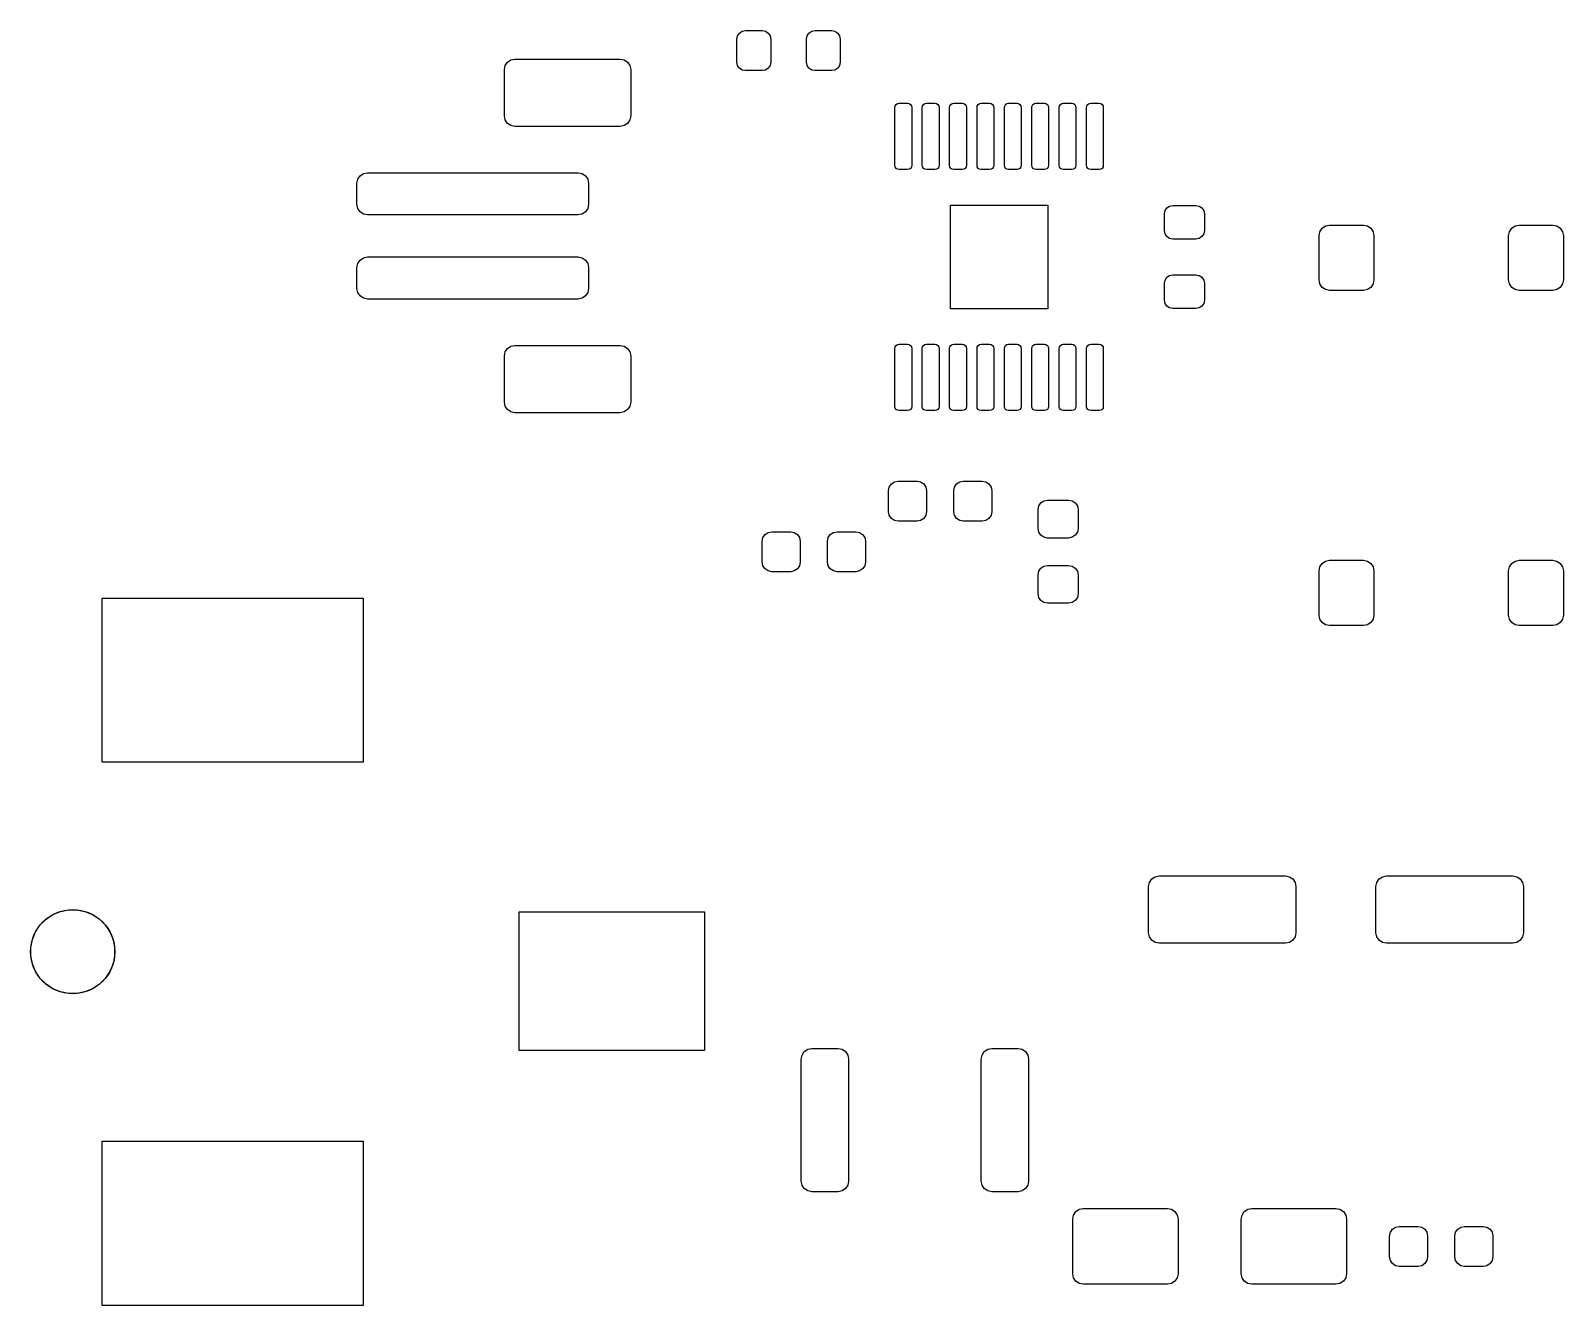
# Model space of a CAD drawing. Header units: millimetres. Extents: x 102 to 178.7, y -160.9 to -102.2.
# Drawn here: x 102 to 138.4, y -160.9 to -130.62 of the extents above; entities that cross this region are included whole.
import ezdxf

# ---------------------------------------------------------------- set-up
doc = ezdxf.new("R2010")
doc.units = ezdxf.units.MM
doc.layers.add('F.Mask', color=253, linetype='CONTINUOUS', true_color=0xa89984)

msp = doc.modelspace()

# ---------------------------------------------------------------- linework, layer by layer
at = {"layer": 'F.Mask', "linetype": 'CONTINUOUS'}
for p, q in [((118.833579, -130.683579), (118.898463, -130.640224)), ((118.898463, -130.640224), (118.975, -130.625)), ((118.975, -130.625), (119.375, -130.625)), ((119.375, -130.625), (119.451537, -130.640224)), ((119.451537, -130.640224), (119.516421, -130.683579)), ((120.483579, -130.683579), (120.548463, -130.640224)), ((120.548463, -130.640224), (120.625, -130.625)), ((120.625, -130.625), (121.025, -130.625)), ((121.025, -130.625), (121.101537, -130.640224)), ((121.101537, -130.640224), (121.166421, -130.683579)), ((118.775, -130.825), (118.790224, -130.748463)), ((118.775, -131.375), (118.775, -130.825)), ((118.790224, -130.748463), (118.833579, -130.683579)), ((119.516421, -130.683579), (119.559776, -130.748463)), ((119.559776, -130.748463), (119.575, -130.825)), ((119.575, -130.825), (119.575, -131.375)), ((120.425, -130.825), (120.440224, -130.748463)), ((120.425, -131.375), (120.425, -130.825)), ((120.440224, -130.748463), (120.483579, -130.683579)), ((121.166421, -130.683579), (121.209776, -130.748463)), ((121.209776, -130.748463), (121.225, -130.825)), ((121.225, -130.825), (121.225, -131.375)), ((113.26903, -131.454329), (113.323223, -131.373223)), ((113.323223, -131.373223), (113.404329, -131.31903)), ((113.404329, -131.31903), (113.5, -131.3)), ((113.5, -131.3), (116, -131.3)), ((116, -131.3), (116.095671, -131.31903)), ((116.095671, -131.31903), (116.176777, -131.373223)), ((116.176777, -131.373223), (116.23097, -131.454329)), ((118.790224, -131.451537), (118.775, -131.375)), ((119.575, -131.375), (119.559776, -131.451537)), ((120.440224, -131.451537), (120.425, -131.375)), ((121.225, -131.375), (121.209776, -131.451537)), ((113.25, -131.55), (113.26903, -131.454329)), ((113.25, -132.65), (113.25, -131.55)), ((116.23097, -131.454329), (116.25, -131.55)), ((116.25, -131.55), (116.25, -132.65)), ((118.833579, -131.516421), (118.790224, -131.451537)), ((118.898463, -131.559776), (118.833579, -131.516421)), ((118.975, -131.575), (118.898463, -131.559776)), ((119.375, -131.575), (118.975, -131.575)), ((119.451537, -131.559776), (119.375, -131.575)), ((119.516421, -131.516421), (119.451537, -131.559776)), ((119.559776, -131.451537), (119.516421, -131.516421)), ((120.483579, -131.516421), (120.440224, -131.451537)), ((120.548463, -131.559776), (120.483579, -131.516421)), ((120.625, -131.575), (120.548463, -131.559776)), ((121.025, -131.575), (120.625, -131.575)), ((121.101537, -131.559776), (121.025, -131.575)), ((121.166421, -131.516421), (121.101537, -131.559776)), ((121.209776, -131.451537), (121.166421, -131.516421)), ((122.525, -132.45), (122.532612, -132.411732)), ((122.525, -133.825), (122.525, -132.45)), ((122.532612, -132.411732), (122.554289, -132.379289)), ((122.554289, -132.379289), (122.586732, -132.357612)), ((122.586732, -132.357612), (122.625, -132.35)), ((122.625, -132.35), (122.825, -132.35)), ((122.825, -132.35), (122.863268, -132.357612)), ((122.863268, -132.357612), (122.895711, -132.379289)), ((122.895711, -132.379289), (122.917388, -132.411732)), ((122.917388, -132.411732), (122.925, -132.45)), ((122.925, -132.45), (122.925, -133.825)), ((123.175, -132.45), (123.182612, -132.411732)), ((123.175, -133.825), (123.175, -132.45)), ((123.182612, -132.411732), (123.204289, -132.379289)), ((123.204289, -132.379289), (123.236732, -132.357612)), ((123.236732, -132.357612), (123.275, -132.35)), ((123.275, -132.35), (123.475, -132.35)), ((123.475, -132.35), (123.513268, -132.357612)), ((123.513268, -132.357612), (123.545711, -132.379289)), ((123.545711, -132.379289), (123.567388, -132.411732)), ((123.567388, -132.411732), (123.575, -132.45)), ((123.575, -132.45), (123.575, -133.825)), ((123.825, -132.45), (123.832612, -132.411732)), ((123.825, -133.825), (123.825, -132.45)), ((123.832612, -132.411732), (123.854289, -132.379289)), ((123.854289, -132.379289), (123.886732, -132.357612)), ((123.886732, -132.357612), (123.925, -132.35)), ((123.925, -132.35), (124.125, -132.35)), ((124.125, -132.35), (124.163268, -132.357612)), ((124.163268, -132.357612), (124.195711, -132.379289)), ((124.195711, -132.379289), (124.217388, -132.411732)), ((124.217388, -132.411732), (124.225, -132.45)), ((124.225, -132.45), (124.225, -133.825)), ((124.475, -132.45), (124.482612, -132.411732)), ((124.475, -133.825), (124.475, -132.45)), ((124.482612, -132.411732), (124.504289, -132.379289)), ((124.504289, -132.379289), (124.536732, -132.357612)), ((124.536732, -132.357612), (124.575, -132.35)), ((124.575, -132.35), (124.775, -132.35)), ((124.775, -132.35), (124.813268, -132.357612)), ((124.813268, -132.357612), (124.845711, -132.379289)), ((124.845711, -132.379289), (124.867388, -132.411732)), ((124.867388, -132.411732), (124.875, -132.45)), ((124.875, -132.45), (124.875, -133.825)), ((125.125, -132.45), (125.132612, -132.411732)), ((125.125, -133.825), (125.125, -132.45)), ((125.132612, -132.411732), (125.154289, -132.379289)), ((125.154289, -132.379289), (125.186732, -132.357612)), ((125.186732, -132.357612), (125.225, -132.35)), ((125.225, -132.35), (125.425, -132.35)), ((125.425, -132.35), (125.463268, -132.357612)), ((125.463268, -132.357612), (125.495711, -132.379289)), ((125.495711, -132.379289), (125.517388, -132.411732)), ((125.517388, -132.411732), (125.525, -132.45)), ((125.525, -132.45), (125.525, -133.825)), ((125.775, -132.45), (125.782612, -132.411732)), ((125.775, -133.825), (125.775, -132.45)), ((125.782612, -132.411732), (125.804289, -132.379289)), ((125.804289, -132.379289), (125.836732, -132.357612)), ((125.836732, -132.357612), (125.875, -132.35)), ((125.875, -132.35), (126.075, -132.35)), ((126.075, -132.35), (126.113268, -132.357612)), ((126.113268, -132.357612), (126.145711, -132.379289)), ((126.145711, -132.379289), (126.167388, -132.411732)), ((126.167388, -132.411732), (126.175, -132.45)), ((126.175, -132.45), (126.175, -133.825)), ((126.425, -132.45), (126.432612, -132.411732)), ((126.425, -133.825), (126.425, -132.45)), ((126.432612, -132.411732), (126.454289, -132.379289)), ((126.454289, -132.379289), (126.486732, -132.357612)), ((126.486732, -132.357612), (126.525, -132.35)), ((126.525, -132.35), (126.725, -132.35)), ((126.725, -132.35), (126.763268, -132.357612)), ((126.763268, -132.357612), (126.795711, -132.379289)), ((126.795711, -132.379289), (126.817388, -132.411732)), ((126.817388, -132.411732), (126.825, -132.45)), ((126.825, -132.45), (126.825, -133.825)), ((127.075, -132.45), (127.082612, -132.411732)), ((127.075, -133.825), (127.075, -132.45)), ((127.082612, -132.411732), (127.104289, -132.379289)), ((127.104289, -132.379289), (127.136732, -132.357612)), ((127.136732, -132.357612), (127.175, -132.35)), ((127.175, -132.35), (127.375, -132.35)), ((127.375, -132.35), (127.413268, -132.357612)), ((127.413268, -132.357612), (127.445711, -132.379289)), ((127.445711, -132.379289), (127.467388, -132.411732)), ((127.467388, -132.411732), (127.475, -132.45)), ((127.475, -132.45), (127.475, -133.825)), ((113.26903, -132.745671), (113.25, -132.65)), ((113.323223, -132.826777), (113.26903, -132.745671)), ((113.404329, -132.88097), (113.323223, -132.826777)), ((116.176777, -132.826777), (116.095671, -132.88097)), ((116.23097, -132.745671), (116.176777, -132.826777)), ((116.25, -132.65), (116.23097, -132.745671)), ((113.5, -132.9), (113.404329, -132.88097)), ((116, -132.9), (113.5, -132.9)), ((116.095671, -132.88097), (116, -132.9)), ((122.532612, -133.863268), (122.525, -133.825)), ((122.554289, -133.895711), (122.532612, -133.863268)), ((122.586732, -133.917388), (122.554289, -133.895711)), ((122.625, -133.925), (122.586732, -133.917388)), ((122.825, -133.925), (122.625, -133.925)), ((122.863268, -133.917388), (122.825, -133.925)), ((122.895711, -133.895711), (122.863268, -133.917388)), ((122.917388, -133.863268), (122.895711, -133.895711)), ((122.925, -133.825), (122.917388, -133.863268)), ((123.182612, -133.863268), (123.175, -133.825)), ((123.204289, -133.895711), (123.182612, -133.863268)), ((123.236732, -133.917388), (123.204289, -133.895711)), ((123.275, -133.925), (123.236732, -133.917388)), ((123.475, -133.925), (123.275, -133.925)), ((123.513268, -133.917388), (123.475, -133.925)), ((123.545711, -133.895711), (123.513268, -133.917388)), ((123.567388, -133.863268), (123.545711, -133.895711)), ((123.575, -133.825), (123.567388, -133.863268)), ((123.832612, -133.863268), (123.825, -133.825)), ((123.854289, -133.895711), (123.832612, -133.863268)), ((123.886732, -133.917388), (123.854289, -133.895711)), ((123.925, -133.925), (123.886732, -133.917388)), ((124.125, -133.925), (123.925, -133.925)), ((124.163268, -133.917388), (124.125, -133.925)), ((124.195711, -133.895711), (124.163268, -133.917388)), ((124.217388, -133.863268), (124.195711, -133.895711)), ((124.225, -133.825), (124.217388, -133.863268)), ((124.482612, -133.863268), (124.475, -133.825)), ((124.504289, -133.895711), (124.482612, -133.863268)), ((124.536732, -133.917388), (124.504289, -133.895711)), ((124.575, -133.925), (124.536732, -133.917388)), ((124.775, -133.925), (124.575, -133.925)), ((124.813268, -133.917388), (124.775, -133.925)), ((124.845711, -133.895711), (124.813268, -133.917388)), ((124.867388, -133.863268), (124.845711, -133.895711)), ((124.875, -133.825), (124.867388, -133.863268)), ((125.132612, -133.863268), (125.125, -133.825)), ((125.154289, -133.895711), (125.132612, -133.863268)), ((125.186732, -133.917388), (125.154289, -133.895711)), ((125.225, -133.925), (125.186732, -133.917388)), ((125.425, -133.925), (125.225, -133.925)), ((125.463268, -133.917388), (125.425, -133.925)), ((125.495711, -133.895711), (125.463268, -133.917388)), ((125.517388, -133.863268), (125.495711, -133.895711)), ((125.525, -133.825), (125.517388, -133.863268)), ((125.782612, -133.863268), (125.775, -133.825)), ((125.804289, -133.895711), (125.782612, -133.863268)), ((125.836732, -133.917388), (125.804289, -133.895711)), ((125.875, -133.925), (125.836732, -133.917388)), ((126.075, -133.925), (125.875, -133.925)), ((126.113268, -133.917388), (126.075, -133.925)), ((126.145711, -133.895711), (126.113268, -133.917388)), ((126.167388, -133.863268), (126.145711, -133.895711)), ((126.175, -133.825), (126.167388, -133.863268)), ((126.432612, -133.863268), (126.425, -133.825)), ((126.454289, -133.895711), (126.432612, -133.863268)), ((126.486732, -133.917388), (126.454289, -133.895711)), ((126.525, -133.925), (126.486732, -133.917388)), ((126.725, -133.925), (126.525, -133.925)), ((126.763268, -133.917388), (126.725, -133.925)), ((126.795711, -133.895711), (126.763268, -133.917388)), ((126.817388, -133.863268), (126.795711, -133.895711)), ((126.825, -133.825), (126.817388, -133.863268)), ((127.082612, -133.863268), (127.075, -133.825)), ((127.104289, -133.895711), (127.082612, -133.863268)), ((127.136732, -133.917388), (127.104289, -133.895711)), ((127.175, -133.925), (127.136732, -133.917388)), ((127.375, -133.925), (127.175, -133.925)), ((127.413268, -133.917388), (127.375, -133.925)), ((127.445711, -133.895711), (127.413268, -133.917388)), ((127.467388, -133.863268), (127.445711, -133.895711)), ((127.475, -133.825), (127.467388, -133.863268)), ((109.75, -134.25), (109.76903, -134.154329)), ((109.75, -134.75), (109.75, -134.25)), ((109.76903, -134.154329), (109.823223, -134.073223)), ((109.823223, -134.073223), (109.904329, -134.01903)), ((109.904329, -134.01903), (110, -134)), ((110, -134), (115, -134)), ((115, -134), (115.095671, -134.01903)), ((115.095671, -134.01903), (115.176777, -134.073223)), ((115.176777, -134.073223), (115.23097, -134.154329)), ((115.23097, -134.154329), (115.25, -134.25)), ((115.25, -134.25), (115.25, -134.75)), ((109.76903, -134.845671), (109.75, -134.75)), ((109.823223, -134.926777), (109.76903, -134.845671)), ((109.904329, -134.98097), (109.823223, -134.926777)), ((110, -135), (109.904329, -134.98097)), ((115, -135), (110, -135)), ((115.095671, -134.98097), (115, -135)), ((115.176777, -134.926777), (115.095671, -134.98097)), ((115.23097, -134.845671), (115.176777, -134.926777)), ((115.25, -134.75), (115.23097, -134.845671)), ((123.845, -137.23), (123.845, -134.77)), ((123.845, -134.77), (126.155, -134.77)), ((126.155, -134.77), (126.155, -137.23)), ((128.925, -134.975), (128.940224, -134.898463)), ((128.925, -135.375), (128.925, -134.975)), ((128.940224, -134.898463), (128.983579, -134.833579)), ((128.983579, -134.833579), (129.048463, -134.790224)), ((129.048463, -134.790224), (129.125, -134.775)), ((129.125, -134.775), (129.675, -134.775)), ((129.675, -134.775), (129.751537, -134.790224)), ((129.751537, -134.790224), (129.816421, -134.833579)), ((129.816421, -134.833579), (129.859776, -134.898463)), ((129.859776, -134.898463), (129.875, -134.975)), ((129.875, -134.975), (129.875, -135.375)), ((128.940224, -135.451537), (128.925, -135.375)), ((129.875, -135.375), (129.859776, -135.451537)), ((132.6, -135.495), (132.61903, -135.399329)), ((132.61903, -135.399329), (132.673223, -135.318223)), ((132.673223, -135.318223), (132.754329, -135.26403)), ((132.754329, -135.26403), (132.85, -135.245)), ((132.85, -135.245), (133.65, -135.245)), ((133.65, -135.245), (133.745671, -135.26403)), ((133.745671, -135.26403), (133.826777, -135.318223)), ((133.826777, -135.318223), (133.88097, -135.399329)), ((133.88097, -135.399329), (133.9, -135.495)), ((137.1, -135.495), (137.11903, -135.399329)), ((137.11903, -135.399329), (137.173223, -135.318223)), ((137.173223, -135.318223), (137.254329, -135.26403)), ((137.254329, -135.26403), (137.35, -135.245)), ((137.35, -135.245), (138.15, -135.245)), ((138.15, -135.245), (138.245671, -135.26403)), ((138.245671, -135.26403), (138.326777, -135.318223)), ((138.326777, -135.318223), (138.38097, -135.399329)), ((138.38097, -135.399329), (138.4, -135.495)), ((128.983579, -135.516421), (128.940224, -135.451537)), ((129.048463, -135.559776), (128.983579, -135.516421)), ((129.125, -135.575), (129.048463, -135.559776)), ((129.675, -135.575), (129.125, -135.575)), ((129.751537, -135.559776), (129.675, -135.575)), ((129.816421, -135.516421), (129.751537, -135.559776)), ((129.859776, -135.451537), (129.816421, -135.516421)), ((132.6, -136.545), (132.6, -135.495)), ((133.9, -135.495), (133.9, -136.545)), ((137.1, -136.545), (137.1, -135.495)), ((138.4, -135.495), (138.4, -136.545)), ((109.76903, -136.154329), (109.823223, -136.073223)), ((109.823223, -136.073223), (109.904329, -136.01903)), ((109.904329, -136.01903), (110, -136)), ((110, -136), (115, -136)), ((115, -136), (115.095671, -136.01903)), ((115.095671, -136.01903), (115.176777, -136.073223)), ((115.176777, -136.073223), (115.23097, -136.154329)), ((109.75, -136.25), (109.76903, -136.154329)), ((109.75, -136.75), (109.75, -136.25)), ((115.23097, -136.154329), (115.25, -136.25)), ((115.25, -136.25), (115.25, -136.75)), ((128.940224, -136.548463), (128.983579, -136.483579)), ((128.983579, -136.483579), (129.048463, -136.440224)), ((129.048463, -136.440224), (129.125, -136.425)), ((129.125, -136.425), (129.675, -136.425)), ((129.675, -136.425), (129.751537, -136.440224)), ((129.751537, -136.440224), (129.816421, -136.483579)), ((129.816421, -136.483579), (129.859776, -136.548463)), ((109.76903, -136.845671), (109.75, -136.75)), ((109.823223, -136.926777), (109.76903, -136.845671)), ((115.23097, -136.845671), (115.176777, -136.926777)), ((115.25, -136.75), (115.23097, -136.845671)), ((128.925, -136.625), (128.940224, -136.548463)), ((128.925, -137.025), (128.925, -136.625)), ((129.859776, -136.548463), (129.875, -136.625)), ((129.875, -136.625), (129.875, -137.025)), ((132.61903, -136.640671), (132.6, -136.545)), ((132.673223, -136.721777), (132.61903, -136.640671)), ((132.754329, -136.77597), (132.673223, -136.721777)), ((132.85, -136.795), (132.754329, -136.77597)), ((133.65, -136.795), (132.85, -136.795)), ((133.745671, -136.77597), (133.65, -136.795)), ((133.826777, -136.721777), (133.745671, -136.77597)), ((133.88097, -136.640671), (133.826777, -136.721777)), ((133.9, -136.545), (133.88097, -136.640671)), ((137.11903, -136.640671), (137.1, -136.545)), ((137.173223, -136.721777), (137.11903, -136.640671)), ((137.254329, -136.77597), (137.173223, -136.721777)), ((137.35, -136.795), (137.254329, -136.77597)), ((138.15, -136.795), (137.35, -136.795)), ((138.245671, -136.77597), (138.15, -136.795)), ((138.326777, -136.721777), (138.245671, -136.77597)), ((138.38097, -136.640671), (138.326777, -136.721777)), ((138.4, -136.545), (138.38097, -136.640671)), ((109.904329, -136.98097), (109.823223, -136.926777)), ((110, -137), (109.904329, -136.98097)), ((115, -137), (110, -137)), ((115.095671, -136.98097), (115, -137)), ((115.176777, -136.926777), (115.095671, -136.98097)), ((128.940224, -137.101537), (128.925, -137.025)), ((128.983579, -137.166421), (128.940224, -137.101537)), ((129.048463, -137.209776), (128.983579, -137.166421)), ((129.125, -137.225), (129.048463, -137.209776)), ((129.675, -137.225), (129.125, -137.225)), ((129.751537, -137.209776), (129.675, -137.225)), ((129.816421, -137.166421), (129.751537, -137.209776)), ((129.859776, -137.101537), (129.816421, -137.166421)), ((129.875, -137.025), (129.859776, -137.101537)), ((126.155, -137.23), (123.845, -137.23)), ((113.25, -138.35), (113.26903, -138.254329)), ((113.26903, -138.254329), (113.323223, -138.173223)), ((113.323223, -138.173223), (113.404329, -138.11903)), ((113.404329, -138.11903), (113.5, -138.1)), ((113.5, -138.1), (116, -138.1)), ((116, -138.1), (116.095671, -138.11903)), ((116.095671, -138.11903), (116.176777, -138.173223)), ((116.176777, -138.173223), (116.23097, -138.254329)), ((116.23097, -138.254329), (116.25, -138.35)), ((122.525, -138.175), (122.532612, -138.136732)), ((122.525, -139.55), (122.525, -138.175)), ((122.532612, -138.136732), (122.554289, -138.104289)), ((122.554289, -138.104289), (122.586732, -138.082612)), ((122.586732, -138.082612), (122.625, -138.075)), ((122.625, -138.075), (122.825, -138.075)), ((122.825, -138.075), (122.863268, -138.082612)), ((122.863268, -138.082612), (122.895711, -138.104289)), ((122.895711, -138.104289), (122.917388, -138.136732)), ((122.917388, -138.136732), (122.925, -138.175)), ((122.925, -138.175), (122.925, -139.55)), ((123.175, -138.175), (123.182612, -138.136732)), ((123.175, -139.55), (123.175, -138.175)), ((123.182612, -138.136732), (123.204289, -138.104289)), ((123.204289, -138.104289), (123.236732, -138.082612)), ((123.236732, -138.082612), (123.275, -138.075)), ((123.275, -138.075), (123.475, -138.075)), ((123.475, -138.075), (123.513268, -138.082612)), ((123.513268, -138.082612), (123.545711, -138.104289)), ((123.545711, -138.104289), (123.567388, -138.136732)), ((123.567388, -138.136732), (123.575, -138.175)), ((123.575, -138.175), (123.575, -139.55)), ((123.825, -138.175), (123.832612, -138.136732)), ((123.825, -139.55), (123.825, -138.175)), ((123.832612, -138.136732), (123.854289, -138.104289)), ((123.854289, -138.104289), (123.886732, -138.082612)), ((123.886732, -138.082612), (123.925, -138.075)), ((123.925, -138.075), (124.125, -138.075)), ((124.125, -138.075), (124.163268, -138.082612)), ((124.163268, -138.082612), (124.195711, -138.104289)), ((124.195711, -138.104289), (124.217388, -138.136732)), ((124.217388, -138.136732), (124.225, -138.175)), ((124.225, -138.175), (124.225, -139.55)), ((124.475, -138.175), (124.482612, -138.136732)), ((124.475, -139.55), (124.475, -138.175)), ((124.482612, -138.136732), (124.504289, -138.104289)), ((124.504289, -138.104289), (124.536732, -138.082612)), ((124.536732, -138.082612), (124.575, -138.075)), ((124.575, -138.075), (124.775, -138.075)), ((124.775, -138.075), (124.813268, -138.082612)), ((124.813268, -138.082612), (124.845711, -138.104289)), ((124.845711, -138.104289), (124.867388, -138.136732)), ((124.867388, -138.136732), (124.875, -138.175)), ((124.875, -138.175), (124.875, -139.55)), ((125.125, -138.175), (125.132612, -138.136732)), ((125.125, -139.55), (125.125, -138.175)), ((125.132612, -138.136732), (125.154289, -138.104289)), ((125.154289, -138.104289), (125.186732, -138.082612)), ((125.186732, -138.082612), (125.225, -138.075)), ((125.225, -138.075), (125.425, -138.075)), ((125.425, -138.075), (125.463268, -138.082612)), ((125.463268, -138.082612), (125.495711, -138.104289)), ((125.495711, -138.104289), (125.517388, -138.136732)), ((125.517388, -138.136732), (125.525, -138.175)), ((125.525, -138.175), (125.525, -139.55)), ((125.775, -138.175), (125.782612, -138.136732)), ((125.775, -139.55), (125.775, -138.175)), ((125.782612, -138.136732), (125.804289, -138.104289)), ((125.804289, -138.104289), (125.836732, -138.082612)), ((125.836732, -138.082612), (125.875, -138.075)), ((125.875, -138.075), (126.075, -138.075)), ((126.075, -138.075), (126.113268, -138.082612)), ((126.113268, -138.082612), (126.145711, -138.104289)), ((126.145711, -138.104289), (126.167388, -138.136732)), ((126.167388, -138.136732), (126.175, -138.175)), ((126.175, -138.175), (126.175, -139.55)), ((126.425, -138.175), (126.432612, -138.136732)), ((126.425, -139.55), (126.425, -138.175)), ((126.432612, -138.136732), (126.454289, -138.104289)), ((126.454289, -138.104289), (126.486732, -138.082612)), ((126.486732, -138.082612), (126.525, -138.075)), ((126.525, -138.075), (126.725, -138.075)), ((126.725, -138.075), (126.763268, -138.082612)), ((126.763268, -138.082612), (126.795711, -138.104289)), ((126.795711, -138.104289), (126.817388, -138.136732)), ((126.817388, -138.136732), (126.825, -138.175)), ((126.825, -138.175), (126.825, -139.55)), ((127.075, -138.175), (127.082612, -138.136732)), ((127.075, -139.55), (127.075, -138.175)), ((127.082612, -138.136732), (127.104289, -138.104289)), ((127.104289, -138.104289), (127.136732, -138.082612)), ((127.136732, -138.082612), (127.175, -138.075)), ((127.175, -138.075), (127.375, -138.075)), ((127.375, -138.075), (127.413268, -138.082612)), ((127.413268, -138.082612), (127.445711, -138.104289)), ((127.445711, -138.104289), (127.467388, -138.136732)), ((127.467388, -138.136732), (127.475, -138.175)), ((127.475, -138.175), (127.475, -139.55)), ((113.25, -139.45), (113.25, -138.35)), ((116.25, -138.35), (116.25, -139.45)), ((113.26903, -139.545671), (113.25, -139.45)), ((113.323223, -139.626777), (113.26903, -139.545671)), ((113.404329, -139.68097), (113.323223, -139.626777)), ((113.5, -139.7), (113.404329, -139.68097)), ((116, -139.7), (113.5, -139.7)), ((116.095671, -139.68097), (116, -139.7)), ((116.176777, -139.626777), (116.095671, -139.68097)), ((116.23097, -139.545671), (116.176777, -139.626777)), ((116.25, -139.45), (116.23097, -139.545671)), ((122.532612, -139.588268), (122.525, -139.55)), ((122.554289, -139.620711), (122.532612, -139.588268)), ((122.586732, -139.642388), (122.554289, -139.620711)), ((122.625, -139.65), (122.586732, -139.642388)), ((122.825, -139.65), (122.625, -139.65)), ((122.863268, -139.642388), (122.825, -139.65)), ((122.895711, -139.620711), (122.863268, -139.642388)), ((122.917388, -139.588268), (122.895711, -139.620711)), ((122.925, -139.55), (122.917388, -139.588268)), ((123.182612, -139.588268), (123.175, -139.55)), ((123.204289, -139.620711), (123.182612, -139.588268)), ((123.236732, -139.642388), (123.204289, -139.620711)), ((123.275, -139.65), (123.236732, -139.642388)), ((123.475, -139.65), (123.275, -139.65)), ((123.513268, -139.642388), (123.475, -139.65)), ((123.545711, -139.620711), (123.513268, -139.642388)), ((123.567388, -139.588268), (123.545711, -139.620711)), ((123.575, -139.55), (123.567388, -139.588268)), ((123.832612, -139.588268), (123.825, -139.55)), ((123.854289, -139.620711), (123.832612, -139.588268)), ((123.886732, -139.642388), (123.854289, -139.620711)), ((123.925, -139.65), (123.886732, -139.642388)), ((124.125, -139.65), (123.925, -139.65)), ((124.163268, -139.642388), (124.125, -139.65)), ((124.195711, -139.620711), (124.163268, -139.642388)), ((124.217388, -139.588268), (124.195711, -139.620711)), ((124.225, -139.55), (124.217388, -139.588268)), ((124.482612, -139.588268), (124.475, -139.55)), ((124.504289, -139.620711), (124.482612, -139.588268)), ((124.536732, -139.642388), (124.504289, -139.620711)), ((124.575, -139.65), (124.536732, -139.642388)), ((124.775, -139.65), (124.575, -139.65)), ((124.813268, -139.642388), (124.775, -139.65)), ((124.845711, -139.620711), (124.813268, -139.642388)), ((124.867388, -139.588268), (124.845711, -139.620711)), ((124.875, -139.55), (124.867388, -139.588268)), ((125.132612, -139.588268), (125.125, -139.55)), ((125.154289, -139.620711), (125.132612, -139.588268)), ((125.186732, -139.642388), (125.154289, -139.620711)), ((125.225, -139.65), (125.186732, -139.642388)), ((125.425, -139.65), (125.225, -139.65)), ((125.463268, -139.642388), (125.425, -139.65)), ((125.495711, -139.620711), (125.463268, -139.642388)), ((125.517388, -139.588268), (125.495711, -139.620711)), ((125.525, -139.55), (125.517388, -139.588268)), ((125.782612, -139.588268), (125.775, -139.55)), ((125.804289, -139.620711), (125.782612, -139.588268)), ((125.836732, -139.642388), (125.804289, -139.620711)), ((125.875, -139.65), (125.836732, -139.642388)), ((126.075, -139.65), (125.875, -139.65)), ((126.113268, -139.642388), (126.075, -139.65)), ((126.145711, -139.620711), (126.113268, -139.642388)), ((126.167388, -139.588268), (126.145711, -139.620711)), ((126.175, -139.55), (126.167388, -139.588268)), ((126.432612, -139.588268), (126.425, -139.55)), ((126.454289, -139.620711), (126.432612, -139.588268)), ((126.486732, -139.642388), (126.454289, -139.620711)), ((126.525, -139.65), (126.486732, -139.642388)), ((126.725, -139.65), (126.525, -139.65)), ((126.763268, -139.642388), (126.725, -139.65)), ((126.795711, -139.620711), (126.763268, -139.642388)), ((126.817388, -139.588268), (126.795711, -139.620711)), ((126.825, -139.55), (126.817388, -139.588268)), ((127.082612, -139.588268), (127.075, -139.55)), ((127.104289, -139.620711), (127.082612, -139.588268)), ((127.136732, -139.642388), (127.104289, -139.620711)), ((127.175, -139.65), (127.136732, -139.642388)), ((127.375, -139.65), (127.175, -139.65)), ((127.413268, -139.642388), (127.375, -139.65)), ((127.445711, -139.620711), (127.413268, -139.642388)), ((127.467388, -139.588268), (127.445711, -139.620711)), ((127.475, -139.55), (127.467388, -139.588268)), ((122.375, -141.55), (122.392127, -141.463896)), ((122.375, -142.05), (122.375, -141.55)), ((122.392127, -141.463896), (122.440901, -141.390901)), ((122.440901, -141.390901), (122.513896, -141.342127)), ((122.513896, -141.342127), (122.6, -141.325)), ((122.6, -141.325), (123.05, -141.325)), ((123.05, -141.325), (123.136104, -141.342127)), ((123.136104, -141.342127), (123.209099, -141.390901)), ((123.209099, -141.390901), (123.257873, -141.463896)), ((123.257873, -141.463896), (123.275, -141.55)), ((123.275, -141.55), (123.275, -142.05)), ((123.925, -141.55), (123.942127, -141.463896)), ((123.925, -142.05), (123.925, -141.55)), ((123.942127, -141.463896), (123.990901, -141.390901)), ((123.990901, -141.390901), (124.063896, -141.342127)), ((124.063896, -141.342127), (124.15, -141.325)), ((124.15, -141.325), (124.6, -141.325)), ((124.6, -141.325), (124.686104, -141.342127)), ((124.686104, -141.342127), (124.759099, -141.390901)), ((124.759099, -141.390901), (124.807873, -141.463896)), ((124.807873, -141.463896), (124.825, -141.55)), ((124.825, -141.55), (124.825, -142.05)), ((125.925, -142), (125.942127, -141.913896)), ((125.942127, -141.913896), (125.990901, -141.840901)), ((125.990901, -141.840901), (126.063896, -141.792127)), ((126.063896, -141.792127), (126.15, -141.775)), ((126.15, -141.775), (126.65, -141.775)), ((126.65, -141.775), (126.736104, -141.792127)), ((126.736104, -141.792127), (126.809099, -141.840901)), ((126.809099, -141.840901), (126.857873, -141.913896)), ((126.857873, -141.913896), (126.875, -142)), ((122.392127, -142.136104), (122.375, -142.05)), ((122.440901, -142.209099), (122.392127, -142.136104)), ((122.513896, -142.257873), (122.440901, -142.209099)), ((122.6, -142.275), (122.513896, -142.257873)), ((123.05, -142.275), (122.6, -142.275)), ((123.136104, -142.257873), (123.05, -142.275)), ((123.209099, -142.209099), (123.136104, -142.257873)), ((123.257873, -142.136104), (123.209099, -142.209099)), ((123.275, -142.05), (123.257873, -142.136104)), ((123.942127, -142.136104), (123.925, -142.05)), ((123.990901, -142.209099), (123.942127, -142.136104)), ((124.063896, -142.257873), (123.990901, -142.209099)), ((124.15, -142.275), (124.063896, -142.257873)), ((124.6, -142.275), (124.15, -142.275)), ((124.686104, -142.257873), (124.6, -142.275)), ((124.759099, -142.209099), (124.686104, -142.257873)), ((124.807873, -142.136104), (124.759099, -142.209099)), ((124.825, -142.05), (124.807873, -142.136104)), ((125.925, -142.45), (125.925, -142)), ((126.875, -142), (126.875, -142.45)), ((119.375, -142.75), (119.392127, -142.663896)), ((119.392127, -142.663896), (119.440901, -142.590901)), ((119.440901, -142.590901), (119.513896, -142.542127)), ((119.513896, -142.542127), (119.6, -142.525)), ((119.6, -142.525), (120.05, -142.525)), ((120.05, -142.525), (120.136104, -142.542127)), ((120.136104, -142.542127), (120.209099, -142.590901)), ((120.209099, -142.590901), (120.257873, -142.663896)), ((120.257873, -142.663896), (120.275, -142.75)), ((120.925, -142.75), (120.942127, -142.663896)), ((120.942127, -142.663896), (120.990901, -142.590901)), ((120.990901, -142.590901), (121.063896, -142.542127)), ((121.063896, -142.542127), (121.15, -142.525)), ((121.15, -142.525), (121.6, -142.525)), ((121.6, -142.525), (121.686104, -142.542127)), ((121.686104, -142.542127), (121.759099, -142.590901)), ((121.759099, -142.590901), (121.807873, -142.663896)), ((121.807873, -142.663896), (121.825, -142.75)), ((125.942127, -142.536104), (125.925, -142.45)), ((125.990901, -142.609099), (125.942127, -142.536104)), ((126.063896, -142.657873), (125.990901, -142.609099)), ((126.15, -142.675), (126.063896, -142.657873)), ((126.65, -142.675), (126.15, -142.675)), ((126.736104, -142.657873), (126.65, -142.675)), ((126.809099, -142.609099), (126.736104, -142.657873)), ((126.857873, -142.536104), (126.809099, -142.609099)), ((126.875, -142.45), (126.857873, -142.536104)), ((119.375, -143.25), (119.375, -142.75)), ((120.275, -142.75), (120.275, -143.25)), ((120.925, -143.25), (120.925, -142.75)), ((121.825, -142.75), (121.825, -143.25)), ((119.392127, -143.336104), (119.375, -143.25)), ((119.440901, -143.409099), (119.392127, -143.336104)), ((119.513896, -143.457873), (119.440901, -143.409099)), ((120.209099, -143.409099), (120.136104, -143.457873)), ((120.257873, -143.336104), (120.209099, -143.409099)), ((120.275, -143.25), (120.257873, -143.336104)), ((120.942127, -143.336104), (120.925, -143.25)), ((120.990901, -143.409099), (120.942127, -143.336104)), ((121.063896, -143.457873), (120.990901, -143.409099)), ((121.759099, -143.409099), (121.686104, -143.457873)), ((121.807873, -143.336104), (121.759099, -143.409099)), ((121.825, -143.25), (121.807873, -143.336104)), ((125.942127, -143.463896), (125.990901, -143.390901)), ((125.990901, -143.390901), (126.063896, -143.342127)), ((126.063896, -143.342127), (126.15, -143.325)), ((126.15, -143.325), (126.65, -143.325)), ((126.65, -143.325), (126.736104, -143.342127)), ((126.736104, -143.342127), (126.809099, -143.390901)), ((126.809099, -143.390901), (126.857873, -143.463896)), ((132.6, -143.455), (132.61903, -143.359329)), ((132.61903, -143.359329), (132.673223, -143.278223)), ((132.673223, -143.278223), (132.754329, -143.22403)), ((132.754329, -143.22403), (132.85, -143.205)), ((132.85, -143.205), (133.65, -143.205)), ((133.65, -143.205), (133.745671, -143.22403)), ((133.745671, -143.22403), (133.826777, -143.278223)), ((133.826777, -143.278223), (133.88097, -143.359329)), ((133.88097, -143.359329), (133.9, -143.455)), ((137.1, -143.455), (137.11903, -143.359329)), ((137.11903, -143.359329), (137.173223, -143.278223)), ((137.173223, -143.278223), (137.254329, -143.22403)), ((137.254329, -143.22403), (137.35, -143.205)), ((137.35, -143.205), (138.15, -143.205)), ((138.15, -143.205), (138.245671, -143.22403)), ((138.245671, -143.22403), (138.326777, -143.278223)), ((138.326777, -143.278223), (138.38097, -143.359329)), ((138.38097, -143.359329), (138.4, -143.455)), ((119.6, -143.475), (119.513896, -143.457873)), ((120.05, -143.475), (119.6, -143.475)), ((120.136104, -143.457873), (120.05, -143.475)), ((121.15, -143.475), (121.063896, -143.457873)), ((121.6, -143.475), (121.15, -143.475)), ((121.686104, -143.457873), (121.6, -143.475)), ((125.925, -143.55), (125.942127, -143.463896)), ((125.925, -144), (125.925, -143.55)), ((126.857873, -143.463896), (126.875, -143.55)), ((126.875, -143.55), (126.875, -144)), ((132.6, -144.505), (132.6, -143.455)), ((133.9, -143.455), (133.9, -144.505)), ((137.1, -144.505), (137.1, -143.455)), ((138.4, -143.455), (138.4, -144.505)), ((103.7, -148), (103.7, -144.1)), ((103.7, -144.1), (109.9, -144.1)), ((109.9, -144.1), (109.9, -148)), ((125.942127, -144.086104), (125.925, -144)), ((125.990901, -144.159099), (125.942127, -144.086104)), ((126.857873, -144.086104), (126.809099, -144.159099)), ((126.875, -144), (126.857873, -144.086104)), ((126.063896, -144.207873), (125.990901, -144.159099)), ((126.15, -144.225), (126.063896, -144.207873)), ((126.65, -144.225), (126.15, -144.225)), ((126.736104, -144.207873), (126.65, -144.225)), ((126.809099, -144.159099), (126.736104, -144.207873)), ((132.61903, -144.600671), (132.6, -144.505)), ((133.9, -144.505), (133.88097, -144.600671)), ((137.11903, -144.600671), (137.1, -144.505)), ((138.4, -144.505), (138.38097, -144.600671)), ((132.673223, -144.681777), (132.61903, -144.600671)), ((132.754329, -144.73597), (132.673223, -144.681777)), ((132.85, -144.755), (132.754329, -144.73597)), ((133.65, -144.755), (132.85, -144.755)), ((133.745671, -144.73597), (133.65, -144.755)), ((133.826777, -144.681777), (133.745671, -144.73597)), ((133.88097, -144.600671), (133.826777, -144.681777)), ((137.173223, -144.681777), (137.11903, -144.600671)), ((137.254329, -144.73597), (137.173223, -144.681777)), ((137.35, -144.755), (137.254329, -144.73597)), ((138.15, -144.755), (137.35, -144.755)), ((138.245671, -144.73597), (138.15, -144.755)), ((138.326777, -144.681777), (138.245671, -144.73597)), ((138.38097, -144.600671), (138.326777, -144.681777)), ((109.9, -148), (103.7, -148)), ((128.55, -150.95), (128.56903, -150.854329)), ((128.55, -152.05), (128.55, -150.95)), ((128.56903, -150.854329), (128.623223, -150.773223)), ((128.623223, -150.773223), (128.704329, -150.71903)), ((128.704329, -150.71903), (128.8, -150.7)), ((128.8, -150.7), (131.8, -150.7)), ((131.8, -150.7), (131.895671, -150.71903)), ((131.895671, -150.71903), (131.976777, -150.773223)), ((131.976777, -150.773223), (132.03097, -150.854329)), ((132.03097, -150.854329), (132.05, -150.95)), ((132.05, -150.95), (132.05, -152.05)), ((133.95, -150.95), (133.96903, -150.854329)), ((133.95, -152.05), (133.95, -150.95)), ((133.96903, -150.854329), (134.023223, -150.773223)), ((134.023223, -150.773223), (134.104329, -150.71903)), ((134.104329, -150.71903), (134.2, -150.7)), ((134.2, -150.7), (137.2, -150.7)), ((137.2, -150.7), (137.295671, -150.71903)), ((137.295671, -150.71903), (137.376777, -150.773223)), ((137.376777, -150.773223), (137.43097, -150.854329)), ((137.43097, -150.854329), (137.45, -150.95)), ((137.45, -150.95), (137.45, -152.05)), ((102.22699, -151.865607), (102.365607, -151.72699)), ((102.365607, -151.72699), (102.528603, -151.618079)), ((102.528603, -151.618079), (102.709715, -151.54306)), ((102.709715, -151.54306), (102.901983, -151.504815)), ((102.901983, -151.504815), (103.098017, -151.504815)), ((103.098017, -151.504815), (103.290285, -151.54306)), ((103.290285, -151.54306), (103.471397, -151.618079)), ((103.471397, -151.618079), (103.634393, -151.72699)), ((103.634393, -151.72699), (103.77301, -151.865607)), ((113.6, -154.85), (113.6, -151.55)), ((113.6, -151.55), (118, -151.55)), ((118, -151.55), (118, -154.85)), ((102.04306, -152.209715), (102.118079, -152.028603)), ((102.118079, -152.028603), (102.22699, -151.865607)), ((103.77301, -151.865607), (103.881921, -152.028603)), ((103.881921, -152.028603), (103.95694, -152.209715)), ((128.56903, -152.145671), (128.55, -152.05)), ((128.623223, -152.226777), (128.56903, -152.145671)), ((132.03097, -152.145671), (131.976777, -152.226777)), ((132.05, -152.05), (132.03097, -152.145671)), ((133.96903, -152.145671), (133.95, -152.05)), ((134.023223, -152.226777), (133.96903, -152.145671)), ((137.43097, -152.145671), (137.376777, -152.226777)), ((137.45, -152.05), (137.43097, -152.145671)), ((102.004815, -152.401983), (102.04306, -152.209715)), ((102.004815, -152.598017), (102.004815, -152.401983)), ((103.95694, -152.209715), (103.995185, -152.401983)), ((103.995185, -152.401983), (103.995185, -152.598017)), ((128.704329, -152.28097), (128.623223, -152.226777)), ((128.8, -152.3), (128.704329, -152.28097)), ((131.8, -152.3), (128.8, -152.3)), ((131.895671, -152.28097), (131.8, -152.3)), ((131.976777, -152.226777), (131.895671, -152.28097)), ((134.104329, -152.28097), (134.023223, -152.226777)), ((134.2, -152.3), (134.104329, -152.28097)), ((137.2, -152.3), (134.2, -152.3)), ((137.295671, -152.28097), (137.2, -152.3)), ((137.376777, -152.226777), (137.295671, -152.28097)), ((102.04306, -152.790285), (102.004815, -152.598017)), ((102.118079, -152.971397), (102.04306, -152.790285)), ((103.95694, -152.790285), (103.881921, -152.971397)), ((103.995185, -152.598017), (103.95694, -152.790285)), ((102.22699, -153.134393), (102.118079, -152.971397)), ((102.365607, -153.27301), (102.22699, -153.134393)), ((103.77301, -153.134393), (103.634393, -153.27301)), ((103.881921, -152.971397), (103.77301, -153.134393)), ((102.528603, -153.381921), (102.365607, -153.27301)), ((102.709715, -153.45694), (102.528603, -153.381921)), ((102.901983, -153.495185), (102.709715, -153.45694)), ((103.098017, -153.495185), (102.901983, -153.495185)), ((103.290285, -153.45694), (103.098017, -153.495185)), ((103.471397, -153.381921), (103.290285, -153.45694)), ((103.634393, -153.27301), (103.471397, -153.381921)), ((118, -154.85), (113.6, -154.85)), ((120.3, -155.05), (120.31903, -154.954329)), ((120.3, -157.95), (120.3, -155.05)), ((120.31903, -154.954329), (120.373223, -154.873223)), ((120.373223, -154.873223), (120.454329, -154.81903)), ((120.454329, -154.81903), (120.55, -154.8)), ((120.55, -154.8), (121.175, -154.8)), ((121.175, -154.8), (121.270671, -154.81903)), ((121.270671, -154.81903), (121.351777, -154.873223)), ((121.351777, -154.873223), (121.40597, -154.954329)), ((121.40597, -154.954329), (121.425, -155.05)), ((121.425, -155.05), (121.425, -157.95)), ((124.575, -155.05), (124.59403, -154.954329)), ((124.575, -157.95), (124.575, -155.05)), ((124.59403, -154.954329), (124.648223, -154.873223)), ((124.648223, -154.873223), (124.729329, -154.81903)), ((124.729329, -154.81903), (124.825, -154.8)), ((124.825, -154.8), (125.45, -154.8)), ((125.45, -154.8), (125.545671, -154.81903)), ((125.545671, -154.81903), (125.626777, -154.873223)), ((125.626777, -154.873223), (125.68097, -154.954329)), ((125.68097, -154.954329), (125.7, -155.05)), ((125.7, -155.05), (125.7, -157.95)), ((103.7, -160.9), (103.7, -157)), ((103.7, -157), (109.9, -157)), ((109.9, -157), (109.9, -160.9)), ((120.31903, -158.045671), (120.3, -157.95)), ((121.425, -157.95), (121.40597, -158.045671)), ((124.59403, -158.045671), (124.575, -157.95)), ((125.7, -157.95), (125.68097, -158.045671)), ((120.373223, -158.126777), (120.31903, -158.045671)), ((120.454329, -158.18097), (120.373223, -158.126777)), ((120.55, -158.2), (120.454329, -158.18097)), ((121.175, -158.2), (120.55, -158.2)), ((121.270671, -158.18097), (121.175, -158.2)), ((121.351777, -158.126777), (121.270671, -158.18097)), ((121.40597, -158.045671), (121.351777, -158.126777)), ((124.648223, -158.126777), (124.59403, -158.045671)), ((124.729329, -158.18097), (124.648223, -158.126777)), ((124.825, -158.2), (124.729329, -158.18097)), ((125.45, -158.2), (124.825, -158.2)), ((125.545671, -158.18097), (125.45, -158.2)), ((125.626777, -158.126777), (125.545671, -158.18097)), ((125.68097, -158.045671), (125.626777, -158.126777)), ((126.76903, -158.754329), (126.823223, -158.673223)), ((126.823223, -158.673223), (126.904329, -158.61903)), ((126.904329, -158.61903), (127, -158.6)), ((127, -158.6), (129, -158.6)), ((129, -158.6), (129.095671, -158.61903)), ((129.095671, -158.61903), (129.176777, -158.673223)), ((129.176777, -158.673223), (129.23097, -158.754329)), ((130.76903, -158.754329), (130.823223, -158.673223)), ((130.823223, -158.673223), (130.904329, -158.61903)), ((130.904329, -158.61903), (131, -158.6)), ((131, -158.6), (133, -158.6)), ((133, -158.6), (133.095671, -158.61903)), ((133.095671, -158.61903), (133.176777, -158.673223)), ((133.176777, -158.673223), (133.23097, -158.754329)), ((126.75, -158.85), (126.76903, -158.754329)), ((126.75, -160.15), (126.75, -158.85)), ((129.23097, -158.754329), (129.25, -158.85)), ((129.25, -158.85), (129.25, -160.15)), ((130.75, -158.85), (130.76903, -158.754329)), ((130.75, -160.15), (130.75, -158.85)), ((133.23097, -158.754329), (133.25, -158.85)), ((133.25, -158.85), (133.25, -160.15)), ((134.340901, -159.090901), (134.413896, -159.042127)), ((134.413896, -159.042127), (134.5, -159.025)), ((134.5, -159.025), (134.95, -159.025)), ((134.95, -159.025), (135.036104, -159.042127)), ((135.036104, -159.042127), (135.109099, -159.090901)), ((135.890901, -159.090901), (135.963896, -159.042127)), ((135.963896, -159.042127), (136.05, -159.025)), ((136.05, -159.025), (136.5, -159.025)), ((136.5, -159.025), (136.586104, -159.042127)), ((136.586104, -159.042127), (136.659099, -159.090901)), ((134.275, -159.25), (134.292127, -159.163896)), ((134.275, -159.75), (134.275, -159.25)), ((134.292127, -159.163896), (134.340901, -159.090901)), ((135.109099, -159.090901), (135.157873, -159.163896)), ((135.157873, -159.163896), (135.175, -159.25)), ((135.175, -159.25), (135.175, -159.75)), ((135.825, -159.25), (135.842127, -159.163896)), ((135.825, -159.75), (135.825, -159.25)), ((135.842127, -159.163896), (135.890901, -159.090901)), ((136.659099, -159.090901), (136.707873, -159.163896)), ((136.707873, -159.163896), (136.725, -159.25)), ((136.725, -159.25), (136.725, -159.75)), ((134.292127, -159.836104), (134.275, -159.75)), ((135.175, -159.75), (135.157873, -159.836104)), ((135.842127, -159.836104), (135.825, -159.75)), ((136.725, -159.75), (136.707873, -159.836104)), ((126.76903, -160.245671), (126.75, -160.15)), ((129.25, -160.15), (129.23097, -160.245671)), ((130.76903, -160.245671), (130.75, -160.15)), ((133.25, -160.15), (133.23097, -160.245671)), ((134.340901, -159.909099), (134.292127, -159.836104)), ((134.413896, -159.957873), (134.340901, -159.909099)), ((134.5, -159.975), (134.413896, -159.957873)), ((134.95, -159.975), (134.5, -159.975)), ((135.036104, -159.957873), (134.95, -159.975)), ((135.109099, -159.909099), (135.036104, -159.957873)), ((135.157873, -159.836104), (135.109099, -159.909099)), ((135.890901, -159.909099), (135.842127, -159.836104)), ((135.963896, -159.957873), (135.890901, -159.909099)), ((136.05, -159.975), (135.963896, -159.957873)), ((136.5, -159.975), (136.05, -159.975)), ((136.586104, -159.957873), (136.5, -159.975)), ((136.659099, -159.909099), (136.586104, -159.957873)), ((136.707873, -159.836104), (136.659099, -159.909099)), ((126.823223, -160.326777), (126.76903, -160.245671)), ((126.904329, -160.38097), (126.823223, -160.326777)), ((127, -160.4), (126.904329, -160.38097)), ((129, -160.4), (127, -160.4)), ((129.095671, -160.38097), (129, -160.4)), ((129.176777, -160.326777), (129.095671, -160.38097)), ((129.23097, -160.245671), (129.176777, -160.326777)), ((130.823223, -160.326777), (130.76903, -160.245671)), ((130.904329, -160.38097), (130.823223, -160.326777)), ((131, -160.4), (130.904329, -160.38097)), ((133, -160.4), (131, -160.4)), ((133.095671, -160.38097), (133, -160.4)), ((133.176777, -160.326777), (133.095671, -160.38097)), ((133.23097, -160.245671), (133.176777, -160.326777)), ((109.9, -160.9), (103.7, -160.9))]:
    msp.add_line(p, q, dxfattribs=at)
at = {"layer": 'F.Mask'}
for radius in [1, 0.999999]:
    msp.add_circle((103, -152.5), radius, dxfattribs=at)

doc.saveas('drawing.dxf')
